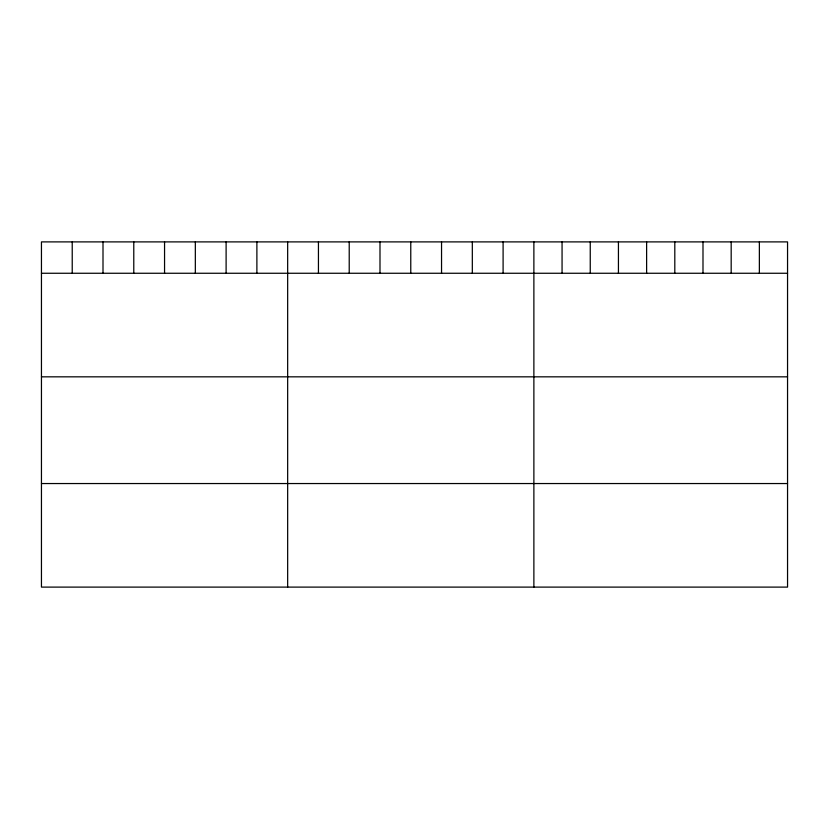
<?xml version="1.0" encoding="UTF-8"?>
<svg xmlns="http://www.w3.org/2000/svg" width="829" height="829" viewBox="0 0 829 829"><rect width="100%" height="100%" fill="white"/><g stroke="black" fill="none" stroke-linecap="round" stroke-linejoin="round"><path stroke-width="1.24" d="M787.55 273.259L787.55 587.108L41.45 587.108L41.45 241.892L787.55 241.892L787.55 273.259L41.45 273.259M41.45 376.832L787.55 376.832M41.45 483.545L787.55 483.545M759.364 241.892L759.364 273.259M731.178 241.892L731.178 273.259M702.992 241.892L702.992 273.259M674.806 241.892L674.806 273.259M646.62 241.892L646.62 273.259M618.434 241.892L618.434 273.259M590.248 241.892L590.248 273.259M562.062 241.892L562.062 273.259M533.876 241.892L533.876 587.108M503.099 241.892L503.099 273.259M472.323 241.892L472.323 273.259M441.546 241.892L441.546 273.259M410.769 241.892L410.769 273.259M379.993 241.892L379.993 273.259M349.216 241.892L349.216 273.259M318.44 241.892L318.44 273.259M287.663 241.892L287.663 587.108M256.886 241.892L256.886 273.259M226.11 241.892L226.11 273.259M195.333 241.892L195.333 273.259M164.556 241.892L164.556 273.259M133.78 241.892L133.78 273.259M103.003 241.892L103.003 273.259M72.227 241.892L72.227 273.259"/></g></svg>
